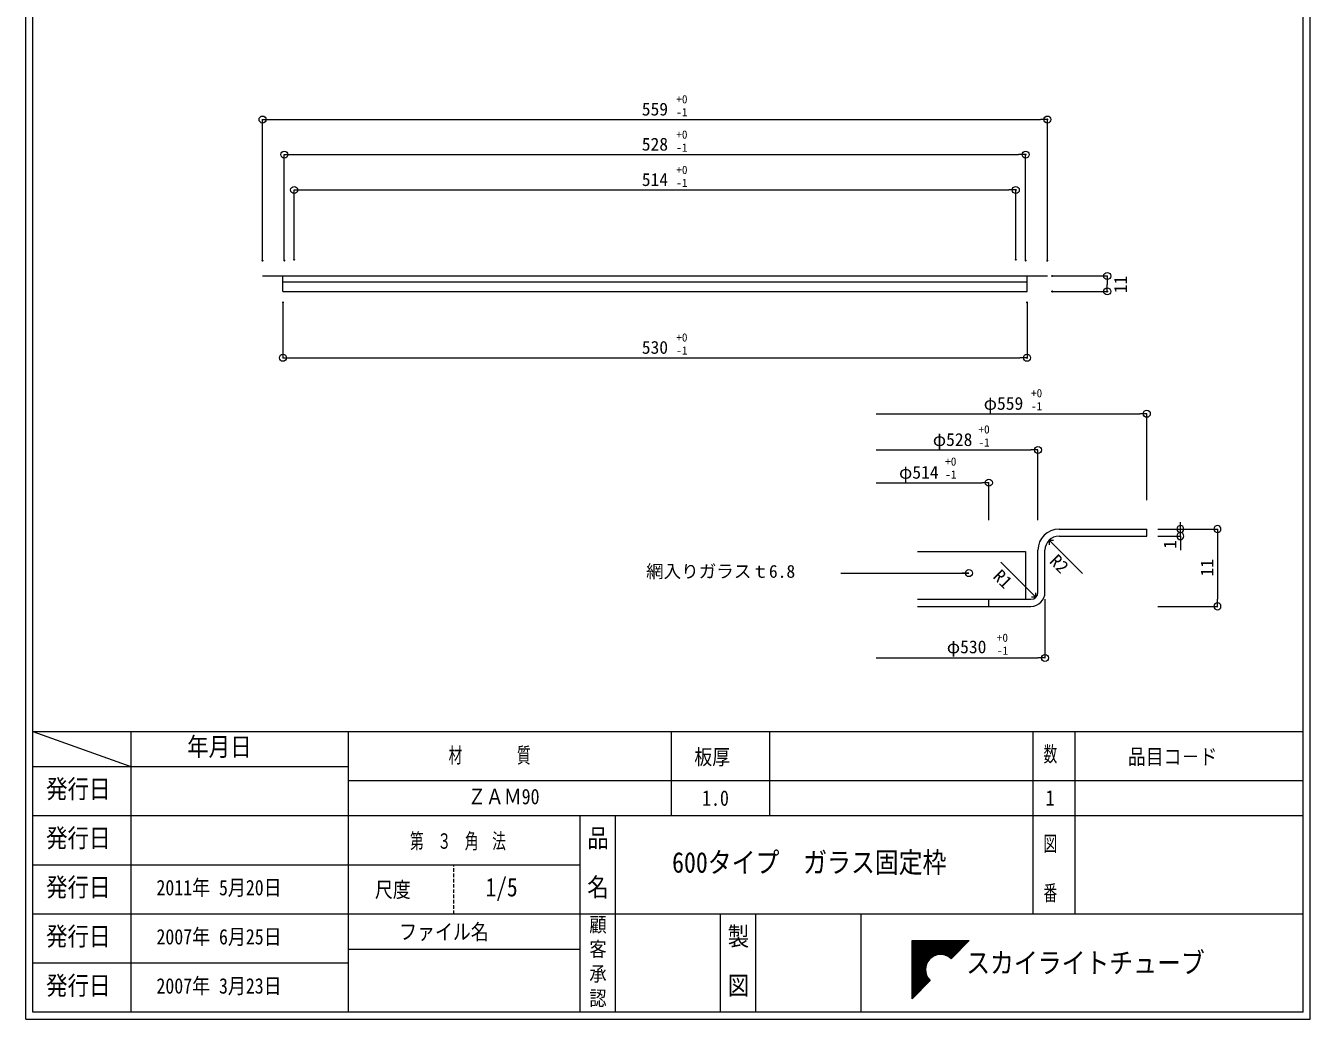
# Model space of a CAD drawing. Units: millimetres on the paper. Extents: x -1529 to 2837, y -708 to 4619.
# Drawn here: x -458 to 457, y -708 to 0 of the extents above; entities that cross this region are included whole.
import ezdxf
from ezdxf.enums import TextEntityAlignment as Align

# ---------------------------------------------------------------- set-up
doc = ezdxf.new("R2010")
doc.units = ezdxf.units.MM
doc.header["$PDMODE"] = 32
doc.header["$PDSIZE"] = 0.5
doc.linetypes.add('USER2', pattern=[0.393701, 0.15748, -0.23622])
doc.linetypes.add('USER3', pattern=[3.75, 2.5, -1.25])
for name, color, linetype, lineweight in [('0-0_0', 5, 'USER2', 18), ('0-2_用紙フォ__マット_1_1_', 7, 'Continuous', 18), ('0-D_13', 7, 'Continuous', 18)]:
    doc.layers.add(name, color=color, linetype=linetype, lineweight=lineweight)
for name, color, linetype in [('0-1_DEFPOINTS', 7, 'Continuous'), ('0-3___-1', 7, 'Continuous'), ('0-E_14', 7, 'Continuous'), ('0-F___', 4, 'Continuous')]:
    doc.layers.add(name, color=color, linetype=linetype)
doc.styles.add('ＭＳ ゴシック', font='')
doc.styles.get('ＭＳ ゴシック').set_extended_font_data('MS Gothic')

# ---------------------------------------------------------------- blocks, each defined once
blk = doc.blocks.new('_Origin')
at = {"layer": '0-0_0', "color": 7, "linetype": 'Continuous', "lineweight": 9}
blk.add_line((0, 0), (-1, 0), dxfattribs=at)
blk.add_circle((0, 0), 0.5, dxfattribs=at)
blk = doc.blocks.new('D6')
at = {"layer": '0-0_0', "color": 7, "linetype": 'Continuous', "lineweight": 9}
for p, q in [((39768.493, -6498.134), (39768.493, -6397.543)), ((39773.493, -6397.723), (40322.493, -6397.723)), ((40327.493, -6498.134), (40327.493, -6397.543))]:
    blk.add_line(p, q, dxfattribs=at)
at = {"layer": '0-1_DEFPOINTS'}
for p in [(40327.493, -6397.723), (39768.493, -6498.197), (40327.493, -6498.197)]:
    blk.add_point(p, dxfattribs=at)
at = {"layer": '0-0_0', "xscale": 5, "yscale": 5, "rotation": 180}
blk.add_blockref('_Origin', (39768.493, -6397.723), dxfattribs=at)
at = {"layer": '0-0_0', "xscale": 5, "yscale": 5}
blk.add_blockref('_Origin', (40327.493, -6397.723), dxfattribs=at)
at = {"layer": '0-0_0', "color": 7, "style": 'ＭＳ ゴシック'}
blk.add_text('559', height=9.164, dxfattribs=at).set_placement((40038.618, -6397.633), align=Align.BOTTOM_LEFT)
blk = doc.blocks.new('D7')
at = {"layer": '0-0_0', "color": 7, "linetype": 'Continuous', "lineweight": 9}
for p, q in [((39782.993, -6528.079), (39782.993, -6567.553)), ((40312.993, -6528.079), (40312.993, -6567.553)), ((39787.993, -6567.373), (40307.993, -6567.373))]:
    blk.add_line(p, q, dxfattribs=at)
at = {"layer": '0-1_DEFPOINTS'}
for p in [(39782.993, -6528.017), (40312.993, -6528.017), (40312.993, -6567.373)]:
    blk.add_point(p, dxfattribs=at)
at = {"layer": '0-0_0', "xscale": 5, "yscale": 5, "rotation": 180}
blk.add_blockref('_Origin', (39782.993, -6567.373), dxfattribs=at)
at = {"layer": '0-0_0', "xscale": 5, "yscale": 5}
blk.add_blockref('_Origin', (40312.993, -6567.373), dxfattribs=at)
at = {"layer": '0-0_0', "color": 7, "style": 'ＭＳ ゴシック'}
blk.add_text('530', height=9.164, dxfattribs=at).set_placement((40038.618, -6567.283), align=Align.BOTTOM_LEFT)
blk = doc.blocks.new('D8')
at = {"layer": '0-0_0', "color": 7, "linetype": 'Continuous', "lineweight": 9}
for p, q in [((39790.993, -6497.494), (39790.993, -6447.722)), ((39795.993, -6447.902), (40299.993, -6447.902)), ((40304.993, -6497.494), (40304.993, -6447.722))]:
    blk.add_line(p, q, dxfattribs=at)
at = {"layer": '0-1_DEFPOINTS'}
for p in [(40304.993, -6447.902), (39790.993, -6497.557), (40304.993, -6497.557)]:
    blk.add_point(p, dxfattribs=at)
at = {"layer": '0-0_0', "xscale": 5, "yscale": 5, "rotation": 180}
blk.add_blockref('_Origin', (39790.993, -6447.902), dxfattribs=at)
at = {"layer": '0-0_0', "xscale": 5, "yscale": 5}
blk.add_blockref('_Origin', (40304.993, -6447.902), dxfattribs=at)
at = {"layer": '0-0_0', "color": 7, "style": 'ＭＳ ゴシック'}
blk.add_text('514', height=9.164, dxfattribs=at).set_placement((40038.618, -6447.812), align=Align.BOTTOM_LEFT)
blk = doc.blocks.new('D9')
at = {"layer": '0-0_0', "color": 7, "linetype": 'Continuous', "lineweight": 9}
for p, q in [((39783.993, -6498.072), (39783.993, -6422.532)), ((39788.993, -6422.712), (40306.993, -6422.712)), ((40311.993, -6498.072), (40311.993, -6422.532))]:
    blk.add_line(p, q, dxfattribs=at)
at = {"layer": '0-1_DEFPOINTS'}
for p in [(40311.993, -6422.712), (39783.993, -6498.134), (40311.993, -6498.134)]:
    blk.add_point(p, dxfattribs=at)
at = {"layer": '0-0_0', "xscale": 5, "yscale": 5, "rotation": 180}
blk.add_blockref('_Origin', (39783.993, -6422.712), dxfattribs=at)
at = {"layer": '0-0_0', "xscale": 5, "yscale": 5}
blk.add_blockref('_Origin', (40311.993, -6422.712), dxfattribs=at)
at = {"layer": '0-0_0', "color": 7, "style": 'ＭＳ ゴシック'}
blk.add_text('528', height=9.164, dxfattribs=at).set_placement((40038.618, -6422.622), align=Align.BOTTOM_LEFT)
blk = doc.blocks.new('D10')
at = {"layer": '0-0_0', "color": 7, "linetype": 'Continuous', "lineweight": 9}
for p, q in [((40331.023, -6509.134), (40370.275, -6509.134)), ((40370.095, -6514.134), (40370.095, -6515.134)), ((40331.023, -6520.134), (40370.275, -6520.134))]:
    blk.add_line(p, q, dxfattribs=at)
at = {"layer": '0-1_DEFPOINTS'}
for p in [(40330.96, -6509.134), (40330.96, -6520.134), (40370.095, -6520.134)]:
    blk.add_point(p, dxfattribs=at)
at = {"layer": '0-0_0', "xscale": 5, "yscale": 5}
for p, rotation in [((40370.095, -6509.134), 90), ((40370.095, -6520.134), 270)]:
    blk.add_blockref('_Origin', p, dxfattribs=dict(at, rotation=rotation))
at = {"layer": '0-0_0', "color": 7, "style": 'ＭＳ ゴシック'}
blk.add_text('11', height=9.164, rotation=90, dxfattribs=at).set_placement((40386.919, -6521.422), align=Align.BOTTOM_LEFT)
blk = doc.blocks.new('スカイマ__ク')
at = {"layer": '0-2_用紙フォ__マット_1_1_'}
for p, q in [((-120.09, 249.59), (386.23, 249.59)), ((-120.09, -268.59), (-120.09, 249.59)), ((-120.09, 239.59), (376.45, 239.59)), ((-120.09, 229.59), (366.68, 229.59)), ((386.23, 249.59), (227.39, 87.04)), ((-120.09, 219.59), (356.91, 219.59)), ((-120.09, 209.59), (347.14, 209.59)), ((-120.09, 199.59), (337.37, 199.59)), ((-120.09, 189.59), (327.6, 189.59)), ((-120.09, 179.59), (317.83, 179.59)), ((-120.09, 169.59), (308.06, 169.59)), ((-120.09, 159.59), (298.29, 159.59)), ((-120.09, 149.59), (288.52, 149.59)), ((-120.09, 139.59), (278.75, 139.59)), ((-120.09, 129.59), (268.97, 129.59)), ((-120.09, 119.59), (93.67, 119.59)), ((172.46, 119.59), (259.2, 119.59)), ((-120.09, 109.59), (69.55, 109.59)), ((-120.09, 99.59), (53.6, 99.59)), ((-120.09, 89.59), (41.43, 89.59)), ((-120.09, 79.59), (31.68, 79.59)), ((-120.09, 69.59), (23.7, 69.59)), ((-120.09, 59.59), (17.12, 59.59)), ((-120.09, 49.59), (11.72, 49.59)), ((-120.09, 39.59), (7.34, 39.59)), ((-120.09, 29.59), (3.88, 29.59)), ((-120.09, 19.59), (1.27, 19.59)), ((-120.09, 9.59), (-0.54, 9.59)), ((196.58, 109.59), (249.43, 109.59)), ((212.54, 99.59), (239.66, 99.59)), ((-120.09, -0.41), (-1.59, -0.41)), ((-120.09, -10.41), (-1.9, -10.41)), ((-120.09, -20.41), (-1.46, -20.41)), ((-120.09, -30.41), (-0.27, -30.41)), ((-120.09, -40.41), (1.69, -40.41)), ((-120.09, -50.41), (4.45, -50.41)), ((-120.09, -60.41), (8.07, -60.41)), ((-120.09, -70.41), (12.62, -70.41)), ((-120.09, -80.41), (18.23, -80.41)), ((-120.09, -90.41), (25.04, -90.41)), ((-120.09, -100.41), (33.31, -100.41)), ((38.76, -106.02), (-120.09, -268.59)), ((-120.09, -110.41), (34.47, -110.41)), ((-120.09, -120.41), (24.7, -120.41)), ((-120.09, -130.41), (14.93, -130.41)), ((-120.09, -140.41), (5.16, -140.41)), ((-120.09, -150.41), (-4.61, -150.41)), ((-120.09, -160.41), (-14.38, -160.41)), ((-120.09, -170.41), (-24.16, -170.41)), ((-120.09, -180.41), (-33.93, -180.41)), ((-120.09, -190.41), (-43.7, -190.41)), ((-120.09, -200.41), (-53.47, -200.41)), ((-120.09, -210.41), (-63.24, -210.41)), ((-120.09, -220.41), (-73.01, -220.41)), ((-120.09, -230.41), (-82.78, -230.41)), ((-120.09, -240.41), (-92.55, -240.41)), ((-120.09, -250.41), (-102.32, -250.41)), ((-120.09, -260.41), (-112.09, -260.41))]:
    blk.add_line(p, q, dxfattribs=at)
for start, end in [(45.66363, 224.51236), (224.51236, 225.66363)]:
    blk.add_arc((133.07, -9.5), 134.97, start, end, dxfattribs=at)
blk = doc.blocks.new('A$C19575CB4')
at = {"layer": '0-2_用紙フォ__マット_1_1_', "xscale": 0.2, "yscale": 0.2}
blk.add_blockref('スカイマ__ク', (-26.614, 1.9), dxfattribs=at)

msp = doc.modelspace()

# ---------------------------------------------------------------- linework, layer by layer
at = {"layer": '0-0_0', "color": 4, "linetype": 'Continuous'}
for p, q in [((-289.137, -178.328), (269.863, -178.328)), ((-274.637, -189.328), (-274.637, -178.328)), ((255.363, -189.328), (255.363, -178.328)), ((-274.637, -189.328), (-266.637, -189.328)), ((247.363, -189.328), (255.363, -189.328)), ((147.837, -276.456), (335.661, -276.456)), ((340.661, -337.937), (340.661, -276.276)), ((147.837, -302.226), (258.161, -302.226)), ((263.161, -352.21), (263.161, -302.046)), ((147.837, -325.517), (223.161, -325.517)), ((228.161, -352.21), (228.161, -325.337)), ((278.161, -358.562), (340.661, -358.562)), ((348.57, -358.562), (364.779, -358.562)), ((348.57, -358.562), (391.186, -358.562)), ((348.57, -363.562), (364.779, -363.562)), ((364.599, -363.562), (364.599, -358.562)), ((391.006, -363.562), (391.006, -408.562)), ((263.161, -403.562), (263.161, -373.562)), ((268.161, -403.562), (268.161, -373.562)), ((271.09, -366.49), (294.805, -390.206)), ((271.09, -366.49), (271.09, -369.714)), ((271.09, -366.49), (274.314, -366.49)), ((364.599, -368.562), (364.599, -373.562)), ((261.696, -407.097), (236.685, -382.085)), ((122.818, -389.922), (214.01, -389.922)), ((177.238, -408.562), (254.277, -408.562)), ((261.696, -407.097), (258.473, -407.097)), ((261.696, -407.097), (261.696, -403.873)), ((268.161, -408.417), (268.161, -450.522)), ((228.161, -413.562), (258.161, -413.562)), ((348.57, -413.562), (391.186, -413.562)), ((147.837, -450.342), (263.161, -450.342))]:
    msp.add_line(p, q, dxfattribs=at)
at = {"layer": '0-0_0', "linetype": 'Continuous'}
for p, q in [((-274.637, -182.528), (255.363, -182.528)), ((-266.637, -189.328), (247.363, -189.328)), ((177.238, -413.562), (228.161, -413.562))]:
    msp.add_line(p, q, dxfattribs=at)
at = {"layer": '0-0_0', "color": 4, "linetype": 'Continuous'}
for points in [[(278.161, -363.562), (340.661, -363.562), (340.661, -358.562)], [(177.238, -374.562), (254.277, -374.562), (254.277, -408.562)], [(228.161, -413.562), (228.161, -408.562), (258.161, -408.562)]]:
    msp.add_lwpolyline(points, dxfattribs=at)
for centre, radius, start, end in [((278.161, -373.562), 15, 90, 180), ((278.161, -373.562), 10, 90, 180), ((258.161, -403.562), 5, 270, 0), ((258.161, -403.562), 10, 270, 0)]:
    msp.add_arc(centre, radius, start, end, dxfattribs=at)
at = {"layer": '0-D_13'}
for p, q in [((-457.858, -707.615), (-457.858, 707.385)), ((457.142, -707.615), (457.142, 707.385)), ((-452.858, -702.615), (-452.858, 702.385)), ((452.142, -702.615), (452.142, 702.385)), ((-452.858, -502.615), (452.142, -502.615)), ((-452.858, -502.615), (-382.858, -527.615)), ((-382.858, -502.615), (-382.858, -702.615)), ((-227.858, -702.615), (-227.858, -502.615)), ((2.142, -562.615), (2.142, -502.615)), ((72.142, -562.615), (72.142, -502.615)), ((259.642, -632.615), (259.642, -502.615)), ((289.642, -632.615), (289.642, -502.615)), ((-452.858, -527.615), (-227.858, -527.615)), ((-227.858, -537.615), (452.142, -537.615)), ((-452.858, -562.615), (452.142, -562.615)), ((-62.858, -702.615), (-62.858, -562.615)), ((-37.858, -632.615), (-37.858, -562.615)), ((-452.858, -597.615), (-62.858, -597.615)), ((-452.858, -632.615), (452.142, -632.615)), ((-37.858, -702.615), (-37.858, -632.615)), ((37.142, -702.615), (37.142, -632.615)), ((62.142, -702.615), (62.142, -632.615)), ((137.142, -702.615), (137.142, -632.615)), ((-227.858, -657.615), (-62.858, -657.615)), ((-227.858, -667.615), (-452.858, -667.615)), ((452.142, -702.615), (-452.858, -702.615)), ((-457.858, -707.615), (457.142, -707.615))]:
    msp.add_line(p, q, dxfattribs=at)
at = {"layer": '0-D_13', "linetype": 'USER3'}
for p, q in [((-152.858, -632.615), (-152.858, -597.615)), ((-437.858, -632.615), (-252.858, -632.615))]:
    msp.add_line(p, q, dxfattribs=at)

# ---------------------------------------------------------------- block references
at = {"layer": '0-0_0'}
for name in ['D6', 'D9', 'D8', 'D10', 'D7']:
    msp.add_blockref(name, (-40057.631, 6330.806), dxfattribs=at)
at = {"layer": '0-0_0', "xscale": 5, "yscale": 5}
for p in [(340.661, -276.456), (263.161, -302.226), (228.161, -325.517), (214.01, -389.922), (268.161, -450.342)]:
    msp.add_blockref('_Origin', p, dxfattribs=at)
at = {"layer": '0-0_0', "xscale": -5, "yscale": 5}
for p, rotation in [((364.599, -358.562), 90), ((391.006, -358.562), 270), ((364.599, -363.562), 270), ((391.006, -413.562), 90)]:
    msp.add_blockref('_Origin', p, dxfattribs=dict(at, rotation=rotation))
at = {"layer": '0-3___-1', "xscale": 0.4, "yscale": 0.4}
msp.add_blockref('A$C19575CB4', (193.804, -672.292), dxfattribs=at)

# ---------------------------------------------------------------- texts
at = {"layer": '0-0_0', "color": 7, "style": 'ＭＳ ゴシック'}
for s, p in [('φ559', (224.519, -276.366)), ('φ528', (188.269, -302.136)), ('φ514', (164.208, -325.427)), ('φ530', (198.253, -449.737))]:
    msp.add_text(s, height=9.164, dxfattribs=at).set_placement(p, align=Align.BOTTOM_LEFT)
for s, p in [('1', (364.509, -372.595)), ('11', (390.916, -392.312))]:
    msp.add_text(s, height=9.164, rotation=90, dxfattribs=at).set_placement(p, align=Align.BOTTOM_LEFT)
at = {"layer": '0-D_13', "style": 'ＭＳ ゴシック'}
for s, height, width, p in [('年月日', 13.2, 0.85, (-342.858, -524.115)), ('数', 11, 0.65, (267.142, -527.565)), ('材\u3000\u3000\u3000  質', 11, 0.65, (-156.608, -528.388)), ('板厚', 11, 0.85, (18.392, -529.58)), ('品目コ－ド', 11, 0.85, (327.142, -529.371)), ('発行日', 13.2, 0.85, (-443.358, -554.115)), ('ＺＡＭ90', 11, 0.85, (-142.858, -557.805)), ('1.0', 11, 0.85, (23.933, -558.875)), ('1', 11, 0.85, (268.642, -558.691)), ('発行日', 13.2, 0.85, (-443.358, -589.115)), ('第\u3000３\u3000角\u3000法', 11, 0.65, (-184.108, -589.49)), ('品', 13.2, 0.85, (-57.858, -589.115)), ('図', 11, 0.65, (267.142, -591.365)), ('600タイプ\u3000ガラス固定枠', 14.66, 0.85, (2.558, -607.615)), ('発行日', 13.2, 0.85, (-443.358, -624.115)), ('2011年 5月20日', 11, 0.85, (-364.733, -622.615)), ('尺度', 11, 0.85, (-209.108, -624.115)), ('1/5', 13.2, 0.85, (-130.358, -624.115)), ('名', 13.2, 0.85, (-57.858, -624.115)), ('番', 11, 0.65, (267.142, -626.365)), ('発行日', 13.2, 0.85, (-443.358, -659.115)), ('ファイル名', 11, 0.85, (-191.858, -654.115)), ('顧', 10.56, 0.85, (-56.358, -648.565)), ('製', 13.2, 0.85, (42.142, -659.115)), ('2007年 6月25日', 11, 0.85, (-364.733, -657.615)), ('客', 10.56, 0.85, (-56.358, -666.065)), ('発行日', 13.2, 0.85, (-443.358, -694.115)), ('2007年 3月23日', 11, 0.85, (-364.733, -692.615)), ('承', 10.56, 0.85, (-56.358, -683.565)), ('図', 13.2, 0.85, (42.142, -694.115)), ('認', 10.56, 0.85, (-56.358, -701.065))]:
    msp.add_text(s, height=height, dxfattribs=dict(at, width=width)).set_placement(p, align=Align.BOTTOM_LEFT)
at = {"layer": '0-E_14', "style": 'ＭＳ ゴシック', "width": 0.85}
msp.add_text('スカイライトチューブ', height=14.66, dxfattribs=at).set_placement((212.033, -679.104), align=Align.BOTTOM_LEFT)
at = {"layer": '0-F___', "color": 7, "style": 'ＭＳ ゴシック'}
for s, height, p in [('+0', 5.865, (5.537, -57.127)), ('-1', 5.865, (5.537, -66.39)), ('+0', 5.865, (5.537, -82.337)), ('-1', 5.865, (5.537, -91.601)), ('+0', 5.865, (5.537, -107.449)), ('-1', 5.865, (5.537, -116.712)), ('+0', 5.865, (5.537, -226.797)), ('-1', 5.865, (5.537, -236.061)), ('+0', 5.865, (258.184, -266.453)), ('-1', 5.865, (258.184, -275.717)), ('+0', 5.865, (220.795, -292.258)), ('-1', 5.865, (220.795, -301.522)), ('+0', 5.865, (197.083, -315.137)), ('-1', 5.865, (197.083, -324.4)), ('網入りガラスｔ6.8', 9.164, (-15.971, -395.971)), ('+0', 5.865, (233.872, -440.582)), ('-1', 5.865, (233.872, -449.845))]:
    msp.add_text(s, height=height, dxfattribs=at).set_placement(p, align=Align.BOTTOM_LEFT)
for s, p in [('R2', (268.707, -384.036)), ('R1', (228.497, -394.794))]:
    msp.add_text(s, height=9.164, rotation=315, dxfattribs=at).set_placement(p, align=Align.BOTTOM_LEFT)

doc.saveas('drawing.dxf')
